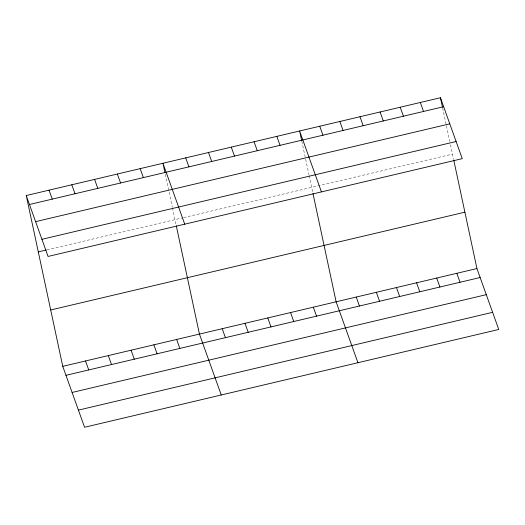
<?xml version="1.0" encoding="UTF-8"?>
<svg xmlns="http://www.w3.org/2000/svg" width="525" height="525" viewBox="0 0 525 525"><rect width="100%" height="100%" fill="white"/><g stroke="black" fill="none" stroke-linecap="round" stroke-linejoin="round"><path stroke-width="0.39" stroke-dasharray="2.62 1.97" d="M46.935 249.861L182.831 217.777M183.619 217.586L452.484 154.107M442.614 107.914L449.807 141.579M450.476 144.71L453.639 159.528M301.79 141.166L305.471 158.393M305.635 159.173L308.982 174.832M309.146 175.613L312.815 192.773M165.277 174.221L172.298 207.106M172.469 207.887L176.137 225.048"/><path stroke-width="0.79" d="M26.25 195.536L440.436 97.735L462.249 158.655L48.064 256.449L26.25 195.536L62.751 366.345L84.564 427.265L498.75 329.464L476.936 268.551L453.803 160.302M29.459 204.507L443.651 106.706M35.602 221.648L449.787 123.847M41.921 239.308L456.113 141.514M38.299 251.902L46.154 250.044M50.708 309.98L464.894 212.179M62.751 366.345L476.936 268.551M65.966 375.316L480.152 277.515M72.102 392.457L486.288 294.663M78.428 410.117L492.614 312.322M420.322 102.487L423.531 111.457M400.201 107.238L403.41 116.209M456.822 273.295L460.031 282.266M380.087 111.989L383.296 120.96M436.702 278.047L439.917 287.017M359.966 116.74L363.175 125.711M416.587 282.798L419.797 291.769M339.846 121.492L343.061 130.456M396.467 287.549L399.683 296.52M319.732 126.236L322.941 135.207M376.353 292.3L379.562 301.271M321.425 191.907L299.611 130.987L301.619 140.385M356.232 297.052L359.441 306.016M276.832 136.369L280.042 145.34M357.925 362.716L336.118 301.796L312.985 193.548M313.333 307.178L316.549 316.148M254.054 141.743L257.263 150.714M231.276 147.125L234.485 156.096M290.555 312.559L293.764 321.523M208.491 152.506L211.706 161.477M267.776 317.933L270.985 326.904M244.991 323.315L248.207 332.286M185.712 157.881L188.921 166.852M184.741 224.182L162.934 163.262L164.942 172.659M222.213 328.696L225.422 337.66M140.149 168.643L143.364 177.607M221.242 394.99L199.434 334.071L176.302 225.822M176.656 339.452L179.865 348.423M117.37 174.018L120.579 182.989M94.592 179.399L97.801 188.37M153.871 344.827L157.087 353.798M71.813 184.78L75.022 193.745M131.093 350.208L134.302 359.179M108.314 355.589L111.523 364.553M49.028 190.155L52.244 199.126M85.529 360.964L88.745 369.935M440.436 97.735L442.444 107.133"/></g></svg>
